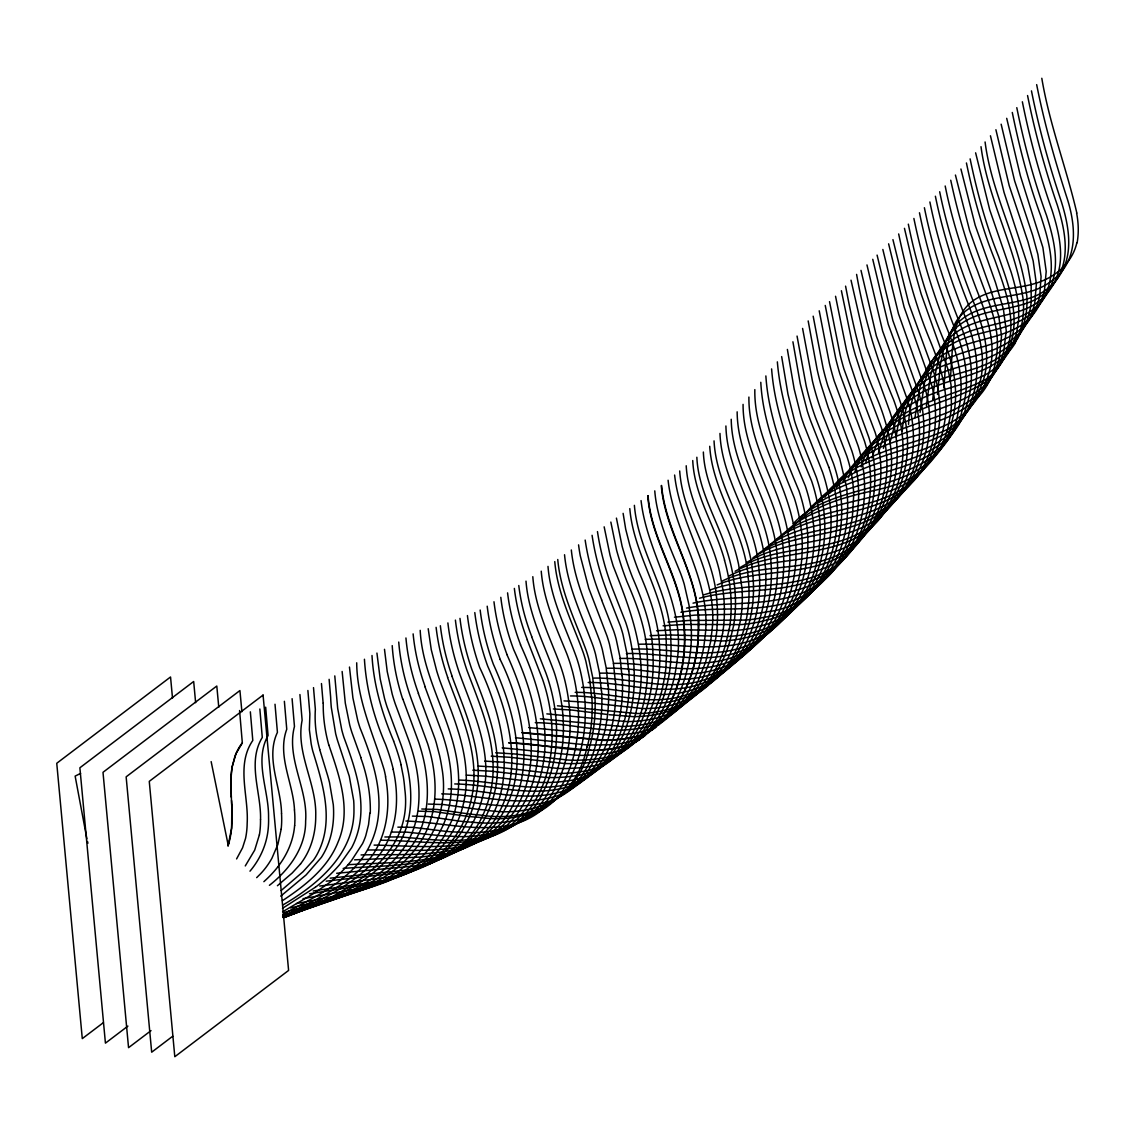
<?xml version="1.0" encoding="UTF-8"?>
<svg xmlns="http://www.w3.org/2000/svg" width="1135" height="1135" viewBox="0 0 1135 1135"><rect width="100%" height="100%" fill="white"/><g stroke="black" fill="none" stroke-linecap="round" stroke-linejoin="round"><path stroke-width="1.5" d="M232.079 818.392L232.022 812.121M232.079 818.903L231.568 828.621M230.859 780L231.341 797.295M230.873 779.475L232.065 767.359L234.874 756.534A79.436 59.19 52.8 0 1 235.371 755.215L235.541 754.775A74.74 55.686 52.8 0 1 242.323 742.843L239.57 710.524M369.868 813.1L368.534 824.748L365.782 835.644A98.135 73.122 52.8 0 1 362.547 843.617L351.566 860.472A245.94 183.246 52.8 0 1 329.76 882.477L312.877 894.025L282.615 911.774M950.066 380.353C953.655 352.063 948.42 313.147 978.526 297.413A100.916 75.194 52.8 0 1 983.591 295.001C1001.24 287.737 1020.904 288.616 1038.809 282.274A122.069 90.956 52.8 0 0 1048.612 277.947C1062.289 270.712 1073.511 258.028 1076.86 242.677M943.823 387.9C946.037 365.711 944.717 341.748 956.039 321.73A65.575 48.862 52.8 0 1 958.82 317.729C977.646 294.986 1010.207 298.987 1035.574 289.766A110.648 82.444 52.8 0 0 1053.11 279.777C1079.016 260.383 1075.867 225.07 1066.985 197.916C1054.926 160.702 1044.243 123.034 1036.666 84.628M937.482 394.455L940.475 363.895L944.32 346.487M932.743 399.364L935.864 371.131L940.021 353.297M231.512 829.132L230.93 833.615M294.632 825.556C293.412 840.595 287.084 854.896 277.891 866.743M908.567 424.377C909.745 392.994 924.457 359.185 956.167 348.502C982.967 336.144 1019.216 337.365 1036.553 309.798A94.205 70.2 52.8 0 0 1044.498 290.12L1046.2 271.393L1042.895 247.515L1020.379 175.769L1006.702 118.324M926.401 405.933L930.246 376.763L935.382 358.617A99.979 74.484 52.8 0 1 954.237 333.917M914.909 417.822L919.974 386.879L926.997 368.265A89.608 66.766 52.8 0 1 930.601 362.519L935.126 357.028A119.161 88.785 52.8 0 1 951.201 344.614M920.059 412.487L924.585 382.353L930.757 363.952L908.695 303.315L892.933 239.627M281.182 829.132L277.891 844.426L271.932 858.23A129.504 96.489 52.8 0 1 260.596 873.737L256.68 877.639M902.226 430.931C904.411 398.981 921.223 365.612 953.769 356.05C980.172 345.366 1014.179 343.65 1031.062 317.474A95.496 71.15 52.8 0 0 1039.774 295.242L1041.079 276.585L1037.872 254.396L1032.623 235.172L1014.619 180.848L1001.141 124.197M230.859 834.111L230.036 838.495M896.253 437.103C899.473 405.919 916.385 373.33 948.292 364.08C972.425 355.156 1000.829 352.644 1019.471 333.037A95.61 71.235 52.8 0 0 1024.323 327.121A98.617 73.477 52.8 0 0 1034.737 303.059L1036.383 283.906L1033.176 260.979L1027.969 241.741L1009.199 185.615L995.906 129.731M722.527 633.727L718.568 650.398A216.629 161.411 52.8 0 1 715.774 658.754L709.914 672.246A172.179 128.298 52.8 0 1 691.045 698.295C680.248 709.418 665.89 716.767 650.61 719.32A179.429 133.689 52.8 0 1 626.321 721.576L546.843 713.872M729.308 628.861L725.308 645.517A210.188 156.616 52.8 0 1 722.484 653.859L716.54 667.337A169.356 126.184 52.8 0 1 700.295 690.534C688.846 702.792 673.523 711.234 657.023 714.27M259.362 834.906L254.694 850.115L245.273 865.934M999.538 356.518L1001.538 335.889L998.672 315.785L990.642 289.468L969.545 230.32L955.429 175.045M229.923 838.964L228.859 843.22M979.59 383.63C987.294 356.844 978.015 329.76 968.552 304.818C954.563 269.591 942.986 233.413 935.382 196.227M883.399 448.382L888.62 430.094L895.033 415.297A121.842 90.786 52.8 0 1 915.789 391.887M889.854 442.962L895.231 422.787L899.984 410.076A114.408 85.239 52.8 0 1 918.045 386.056C946.264 362.335 989.436 367.697 1015.144 340.089A94.9 70.71 52.8 0 0 1020.933 332.598A98.518 73.406 52.8 0 0 1031.176 302.18L1031.176 285.254L1027.615 264.994L1004.007 192.283L990.444 135.774M947.541 429.484L950.435 415.282A164.249 122.367 52.8 0 0 951.428 405.422L951.059 385.162L948.207 369.882L921.166 294.022L914.157 269.392L904.453 228.334M587.022 746.716C576.878 799.508 529.648 825.329 478.686 817.271A238.449 177.656 52.8 0 1 466.045 816.15L434.421 811.624L418.914 811.17M590.001 744.574C579.744 798.288 531.407 823.442 479.963 815.015A242.081 180.366 52.8 0 1 468.897 813.951L437.287 809.468L421.78 809M596.755 739.694C586.327 794.358 536.883 818.945 484.886 809.964A263.05 195.986 52.8 0 1 475.395 808.971L443.785 804.573L428.278 804.062M603.522 734.813C596.655 764.323 577.218 793.464 546.744 801.991C509.814 812.405 471.933 799.905 434.776 799.125M610.744 729.592C603.834 759.088 584.44 788.385 553.923 796.813C516.893 807.325 478.97 794.543 441.728 793.847M878.49 452.482L884.335 434.024L891.528 419.297A104.775 78.06 52.8 0 1 894.862 414.474L899.487 409.082M617.128 726.074C610.077 755.101 590.597 783.689 560.562 791.946C523.49 802.502 485.525 789.549 448.226 788.896M623.895 721.193C616.731 750.207 597.194 778.794 567.174 787.08C530.059 797.65 492.079 784.583 454.724 783.944M982.669 382.268C991.891 355.595 983.449 327.774 973.787 302.619C959.657 266.569 947.314 229.781 939.681 191.744M228.731 843.688L228.022 845.986M1007.27 348.615C1017.173 318.651 1004.645 288.176 994.856 260.029C982.3 228.66 973.291 196.014 966.424 162.958M729.564 642.438L733.579 625.782A157.822 117.586 52.8 0 0 735.21 593.69L734.714 587.66A165.143 123.048 52.8 0 0 726.982 550.957C717.221 519.631 698.295 490.76 696.847 457.249M228.107 845.745L231.611 828.068L231.838 806.843M1010.107 345.026C1020.436 315.26 1008.362 284.658 998.616 256.581C986.003 225.014 977.022 192.141 970.113 158.872M987.521 377.033C997.523 350.616 989.28 322.666 979.689 297.569C965.573 261.234 952.79 224.319 945.185 185.998M653.263 702.778L646.922 719.193A161.255 120.14 52.8 0 1 642.58 727.336L635.543 737.722A188.637 140.556 52.8 0 1 629.003 745.425C618.688 757.187 604.16 764.749 588.668 766.65A230.391 171.655 52.8 0 1 579.531 767.827L566.762 768.551A201.86 150.402 52.8 0 1 557.143 768.352L503.443 762.223L484.73 761.117M872.035 457.887C878.022 436.379 890.053 415.523 910.355 404.769A238.605 177.769 52.8 0 1 916.456 401.322C938.688 388.539 965.02 385.9 987.393 373.614A107.924 80.415 52.8 0 0 1016.832 331.463L1018.663 319.701L1018.691 307.344A93.779 69.873 52.8 0 0 1018.038 301.272L1014.96 285.878A246.082 183.345 52.8 0 0 1011.186 272.315L989.734 209.861L975.618 152.828M645.787 710.538L640.367 724.116A170.491 127.021 52.8 0 1 622.391 750.306C612.063 761.996 597.521 769.431 582.113 771.502A213.266 158.9 52.8 0 1 550.645 773.304M865.579 463.293C879.058 406.231 942.39 401.96 985.563 379.459M861.238 466.939C876.504 409.778 941.341 408.742 983.648 383.233A111.088 82.77 52.8 0 0 1007.086 348.502M636.111 725.591L637.246 722.91M854.783 472.359C872.588 414.871 939.709 418.744 980.768 388.837M815.356 576.779C804.8 601.507 785.221 623.555 758.563 630.861A192.368 143.336 52.8 0 1 727.861 636.522L670.714 634.99L650.085 635.657M848.327 477.764C868.644 420.163 938.39 429.115 977.888 394.427A116.99 87.168 52.8 0 0 999.722 356.617M683.227 693.584C693.627 672.814 699.032 649.461 698.181 626.208C700.139 575.998 665.223 534.698 661.279 485.695M842.808 482.389C872.162 411.707 983.946 443.217 996.104 358.121C1001.893 327.731 987.195 299.101 977.632 271.151C965.814 241.769 957.358 211.153 950.733 180.224M786.796 609.41C798.345 590.2 802.232 567.415 802.289 545.282A146.529 109.173 52.8 0 0 801.537 531.974L800.927 526.924A155.637 115.954 52.8 0 0 794.287 497.967C779.49 460.54 762.904 423.213 760.79 382.296M682.007 696.166L676.687 704.409M561.399 786.328L549.468 802.814A132.227 98.518 52.8 0 1 517.801 823.074L511.956 824.748A120.282 89.622 52.8 0 1 502.918 826.365C470.344 830.792 438.238 822.095 405.919 821.045M665.025 711.844C681.099 685.909 686.632 654.37 683.767 624.222C681.596 578.85 650.951 541.026 647.759 495.839M678.432 701.785C691.669 681.128 698.224 656.399 698.522 631.94C702.608 579.488 666.103 536.259 661.577 485.454M236.591 858.925L242.578 847.774L245.543 838.41A95.496 71.15 52.8 0 0 247.175 823.187C248.735 795.777 235.853 765.189 252.793 740.46L250.353 711.844M829.884 493.158C854.045 450.07 907.163 448.325 947.158 429.527A136.47 101.682 52.8 0 0 982.357 382.084M824.847 497.357C850.796 454.809 905.063 454.709 945.058 433.953A134.795 100.433 52.8 0 0 979.221 383.431M663.294 714.468C681.142 688.264 686.945 655.221 684.065 623.995C681.922 578.623 651.249 540.813 648.057 495.626M799.749 518.255C810.078 508.608 821.087 500.507 829.742 489.256C838.297 481.297 848.512 475.338 859.138 470.585C876.929 462.64 895.884 457.887 914.413 452.07C939.908 445.998 961.728 427.526 970.482 402.67C982.158 374.791 976.228 343.848 965.19 316.849C950.577 279.494 937.737 241.4 929.891 201.973M663.592 714.241L655.732 724.414M676.985 704.182L671.055 711.929M661.79 716.809L653.263 727.294M675.169 706.736L669.054 714.341M242.337 742.872L235.981 753.711L232.221 766.437A98.759 73.576 52.8 0 0 230.958 777.262L230.902 787.803M788.953 530.726C804.488 511.842 827.954 502.45 850.952 496.194A378.508 282.019 52.8 0 1 859.706 493.838C880.476 488.774 902.822 485.539 920.102 471.905A130.894 97.525 52.8 0 0 947.455 429.441M811.936 508.111C849.931 453.603 948.236 478.303 966.679 405.053C976.228 377.515 970.042 348.048 959.302 321.914C944.575 284.857 932.289 246.848 924.387 207.719M300.548 863.934L292.248 872.971L277.408 885.726M249.984 871.169C259.234 860.273 265.618 846.866 267.718 832.693A101.299 75.478 52.8 0 0 268.555 817.313C269.009 790.201 253.814 761.046 268.073 735.48L265.661 707.176M669.352 714.114L658.484 725.18M806.205 512.878C846.142 460.214 945.994 485.113 962.281 409.678C970.822 382.566 965.346 353.765 954.705 328.128C939.709 290.744 927.451 252.296 919.464 212.77M653.561 727.067L645.574 735.054L636.196 741.765M666.855 716.98L652.526 729.706M782.185 535.606C816.406 496.917 874.376 506.934 914.072 478.36C930.643 465.875 940.305 446.168 943.852 426.065C950.52 396.002 940.716 366.08 929.31 338.585C915.363 304.889 906.227 269.548 898.665 233.952M648.34 732.529L650.993 729.848M957.103 323.574C977.703 302.307 1009.951 306.734 1035.404 296.036A97.44 72.597 52.8 0 0 1043.86 291.369A100.306 74.74 52.8 0 0 1055.72 280.615C1074.987 258.241 1069.284 226.972 1061.253 201.349C1049.095 165.171 1038.936 128.326 1031.46 90.871M793.294 523.632C837.63 475.452 938.631 499.428 952.279 420.12C960.011 391.972 953.244 362.718 942.22 336.485C927.338 300.207 916.2 262.554 908.326 224.148M263.873 881.682L266.441 879.299A202.03 150.529 52.8 0 0 277.919 866.771M775.687 540.53C816.533 498.407 892.862 518.269 925.678 465.761C943.823 435.258 943.653 396.356 930.757 363.909M955.869 327.972C977.334 308.394 1008.703 311.912 1033.801 300.364A97.326 72.512 52.8 0 0 1041.845 295.54A99.866 74.399 52.8 0 0 1053.209 284.587C1071.667 261.731 1065.368 230.774 1057.352 205.236C1045.023 169.37 1035.006 132.738 1027.558 95.539M269.406 885.314C289.297 869.821 305.868 847.306 305.627 821.087C308.096 788.811 286.048 758.549 294.462 726.471L292.092 698.692M770.821 544.232C810.943 506.366 878.05 522.015 914.853 479.694C933.892 455.901 938.702 423.114 933.623 393.703A105.683 78.741 52.8 0 0 931.963 386.07L904.098 307.06L888.62 243.841M281.154 890.535L303.002 871.765L313.402 860.259A94.091 70.115 52.8 0 0 317.218 854.158C334.811 821.343 322.837 783.916 312.721 750.888A124.084 92.46 52.8 0 1 311.174 743.78L309.373 729.72L309.883 713.915L307.883 690.491M642.382 737.651L645.262 735.281M103.37 1022.649L82.287 1038.624L56.75 763.273L170.548 676.971L172.506 698.153M127.9 1026.111L105.427 1043.15L79.876 767.785L193.674 681.497L195.631 702.678M151.026 1030.623L128.553 1047.676L103.001 772.311L216.799 686.022L218.771 707.204M172.747 1036.212L151.679 1052.202L126.141 776.837L239.925 690.548L241.897 711.73M764.323 549.156C806.46 513.403 875.681 529.577 910.894 483.439C928.458 459.363 932.899 427.54 927.536 398.711A109.244 81.394 52.8 0 0 925.819 391.064L898.494 313.813L882.846 249.473M570.465 695.954C607.395 695.627 644.95 710.992 681.397 698.862C707.148 691.343 727.649 671.026 737.75 646.468C747.199 625.059 750.788 601.153 748.206 577.899C745.369 531.208 712.482 492.718 709.73 446.296M280.728 896.153L306.067 874.957L321.347 857.407A110.96 82.671 52.8 0 0 333.605 814.277A106.463 79.322 52.8 0 0 333.293 804.687L329.547 782.668A166.873 124.339 52.8 0 0 327.774 776.028L319.687 749.54M315.26 887.315L282.459 908.355M954.194 333.86C976.667 316.452 1007.128 318.864 1031.644 306.138A97 72.271 52.8 0 0 1039.178 301.115A99.142 73.874 52.8 0 0 1049.847 289.893C1067.198 266.413 1060.147 235.896 1052.131 210.415C1039.603 174.974 1029.757 138.64 1022.351 101.781M655.846 727.308L646.014 733.352M757.811 554.093C801.083 520.894 869.736 536.557 904.708 490.079C922.684 465.577 927.295 433.088 921.436 403.719A113.202 84.345 52.8 0 0 919.676 396.072A124.013 92.403 52.8 0 0 918.371 391.447L892.876 320.567L877.085 255.105M915.746 391.83C938.304 375.572 967.261 373.954 991.678 361.724A143.464 106.889 52.8 0 0 996.601 358.972L1005.723 352.389L1012.363 345.707A92.815 69.15 52.8 0 0 1017.712 338.116M286.233 912.98L282.7 915.406M282.416 900.708C305.003 885.768 327.987 867.934 338.131 841.886C351.807 809.922 339.308 775.957 328.909 745.156M752.945 557.782C797.309 526.314 866.643 541.948 900.906 493.966C918.499 469.209 922.996 436.805 916.881 407.465A115.969 86.402 52.8 0 0 915.08 399.818A135.207 100.731 52.8 0 0 912.781 392.1L888.265 324.312L872.758 259.319M818.477 502.734C866.998 471.791 948.846 482.63 958.607 409.253C965.275 382.211 957.713 354.73 947.498 329.689C932.856 293.738 921.705 256.496 913.888 218.459M283.183 904.808C318.098 884.42 354.957 853.236 353.95 808.886A101.185 75.392 52.8 0 0 353.68 800.53L349.268 776.212L337.592 740.644A131.504 97.979 52.8 0 1 335.648 733.593L331.292 707.346A206.073 153.537 52.8 0 1 330.64 697.06L329.122 679.326M952.52 339.762C975.788 324.34 1005.709 326 1029.488 311.912A92.602 68.994 52.8 0 0 1036.411 306.663A96.475 71.888 52.8 0 0 1047.733 292.447C1061.424 268.498 1054.287 240.109 1046.569 215.536C1033.871 180.408 1024.181 144.273 1016.79 107.669M639.658 739.594L632.89 743.468M728.642 576.197C774.95 551.397 842.695 570.834 876.149 521.447C897.643 492.249 902.226 452.851 892.011 418.503A142.272 105.995 52.8 0 0 889.613 410.856L866.175 346.53L851.023 280.203M746.447 562.705C792.173 533.45 862.671 549.34 895.827 499.145C912.994 474.118 916.782 441.742 910.752 412.459A115.245 85.863 52.8 0 0 908.922 404.812A126.34 94.134 52.8 0 0 907.589 400.187L882.633 331.051L866.97 264.937M451.276 853.406C476.132 839.928 491.1 813.086 495.981 785.945C502.805 745.085 486.007 706.154 471.663 668.912A219.012 163.185 52.8 0 1 459.973 618.391M445.615 856.088C471.053 843.064 486.064 816.065 491.214 788.797C499.074 747.412 481.056 707.942 466.911 670.147A217.608 162.135 52.8 0 1 455.405 620.107M739.935 567.628C770.92 548.659 808.829 551.426 842.468 540.345A192.751 143.62 52.8 0 0 857.422 534.259M735.139 571.26C783.561 544.63 858.769 563.286 888.279 505.458C904.382 477.934 906.681 443.828 898.083 413.481A163.695 121.97 52.8 0 0 893.557 399.591C876.475 359.384 864.217 317.431 856.599 274.4M282.629 916.782C315.204 899.317 352.418 884.548 374.025 852.924A132.043 98.376 52.8 0 0 385.489 776.78M426.065 864.657C452.326 851.548 469.748 824.961 475.778 796.742C485.113 754.86 466.088 714.766 452.042 676.403M722.13 581.12C764.635 559.754 820.406 576.055 857.847 541.877C874.517 527.137 884.591 506.111 889.145 484.574C896.153 452.95 886.974 420.801 874.319 391.859C859.762 358.135 852.498 322.028 845.575 286.148M951.158 344.558C977.774 328.597 1013.91 332.683 1036.184 309.06A94.659 70.526 52.8 0 0 1047.08 291C1056.316 266.427 1048.612 240.01 1040.88 216.189C1028.423 182.48 1019.485 147.621 1012.278 112.45M990.784 366.25C966.651 378.991 938.148 381.275 915.094 396.47A147.408 109.825 52.8 0 0 899.445 409.04M283.452 914.072C316.225 895.997 355.525 878.93 371.315 842.17C387.943 804.687 374.465 763.571 359.994 727.847A132.937 99.057 52.8 0 1 357.724 720.427L352.9 697.869L349.466 667.054M857.407 534.245C899.601 513.914 914.555 460.512 904.552 417.453A118.437 88.246 52.8 0 0 902.694 409.792A148.288 110.478 52.8 0 0 899.289 398.995L876.376 336.031L860.997 270.385M649.617 731.422L643.361 734.473M717.136 584.908C765.26 564.535 833.615 582.496 866.785 532.045C886.194 504.139 891.202 467.776 883.385 435.031A113.926 84.884 52.8 0 0 881.342 427.398L862.841 378.196L855.435 355.411A271.322 202.158 52.8 0 1 852.598 344.77L841.39 290.716M80.628 773.389L75.137 776.113L86.884 838.808M283.31 917.279C317.743 901.389 355.17 885.64 379.331 855.052C397.534 830.82 399.69 798.189 393.164 769.417M710.623 589.831C759.556 571.785 827.954 589.207 861.167 538.6C880.618 510.112 885.03 473.181 877.213 440.011A111.627 83.167 52.8 0 0 875.142 432.392L857.18 384.921L849.704 362.15A266.526 198.582 52.8 0 1 846.412 349.793L835.544 296.278M633.188 743.241L627.471 745.582M283.339 917.804C338.996 897.303 414.474 861.054 404.769 788.981A152.487 113.613 52.8 0 0 403.351 776.78L400.995 764.749M284.8 917.193C324.922 901.942 369.386 885.867 395.306 849.377C413.708 824.18 413.381 790.825 406.117 761.698A169.711 126.453 52.8 0 0 401.123 745.057L387.049 706.835A152.672 113.741 52.8 0 1 384.566 698.578L380.197 678.957L376.933 653.065M283.963 917.307C327.405 901.417 377.416 887.003 404.826 846.526C422.092 820.279 421.567 786.498 413.949 757.031A186.495 138.952 52.8 0 0 408.77 740.346L395.25 703.856A167.455 124.765 52.8 0 1 392.185 693.996L387.219 671.523L384.495 649.319M704.126 594.754C754.449 578.524 825.216 596.755 857.053 542.487C875 513.758 878.831 477.594 870.956 444.991A113.358 84.458 52.8 0 0 868.842 437.358L843.901 368.861A263.618 196.412 52.8 0 1 840.127 354.787L829.515 301.64M643.63 734.231L638.097 736.062M630.535 744.376L612.829 748.774A280.629 209.095 52.8 0 1 603.494 749.838L597.138 750.278M282.984 916.739C329.845 901.006 384.481 887.442 413.481 843.475C430.803 816.647 429.867 782.185 421.78 752.363A182.551 136.016 52.8 0 0 418.262 740.942L402.868 699.146M699.529 598.23C750.107 584.014 820.832 601.153 852.513 547.425C870.942 518.369 874.617 481.524 866.544 448.495A114.436 85.267 52.8 0 0 864.402 440.862L839.957 374.124A262.866 195.858 52.8 0 1 835.686 358.32L825.244 305.443M282.941 915.236C332.342 899.871 391.646 888.052 421.184 840.694C438.621 813.27 437.741 778.326 428.959 748.064A171.342 127.659 52.8 0 0 427.654 743.709L411.65 700.011A203.208 151.409 52.8 0 1 398.726 642.055M766.735 620.093C818.392 608.147 842.227 549.439 836.438 500.918A143.152 106.662 52.8 0 0 828.82 467.251M284.048 912.54C332.044 898.551 388.936 890.876 421.922 849.037C440.125 826.493 447.034 796.117 441.856 767.728A157.879 117.643 52.8 0 0 439.571 755.499L436.408 743.311A175.017 130.397 52.8 0 0 435.074 738.956L418.347 693.499M739.495 648.298C704.367 658.726 667.891 647.617 632.209 649.177M362.59 889.698L336.712 895.955L296.49 903.559M693.031 603.153C744.503 591.576 816.122 607.438 847.292 552.589C865.324 523.292 868.488 486.433 860.287 453.475A116.011 86.444 52.8 0 0 858.103 445.842L834.154 380.849A260.993 194.468 52.8 0 1 829.401 363.313L819.215 310.806M637.827 736.289L626.392 738.431A278.657 207.62 52.8 0 1 618.986 739.353L612.049 740.133M624.959 746.206L613.127 748.561A281.381 209.649 52.8 0 1 603.777 749.625L593.931 750.405M290.574 907.901C343.905 895.203 412.275 886.591 439.812 831.841C455.717 803.296 453.503 768.821 443.87 738.573A182.167 135.732 52.8 0 0 442.494 734.203L425.058 687.001M634.962 737.026L626.094 738.658A281.82 209.975 52.8 0 1 618.688 739.58M686.519 608.076C738.97 598.273 811.44 614.659 842.071 557.753C859.635 528.201 862.529 491.356 854.045 458.455A119.246 88.856 52.8 0 0 851.803 450.808L827.826 385.815A257.73 192.028 52.8 0 1 823.13 368.308L813.171 316.183M374.536 883.413L309.5 893.77M380.282 881.058L313.189 890.975M400.13 872.673L326.199 881.171M406.089 870.105L330.171 878.178M680.929 612.276C727.365 603.877 784.796 619.313 822.194 582.326A172.79 128.737 52.8 0 0 840.439 557.058L845.249 546.474A151.792 113.103 52.8 0 0 848.1 538.118L852.328 517.773L853.704 495.413A128.723 95.907 52.8 0 0 850.158 467.847A122.353 91.169 52.8 0 0 846.866 456.227L828.224 407.55L820.477 383.062A249.501 185.899 52.8 0 1 817.072 369.145L808.177 320.935M388.752 877.171L319.701 886.066M303.002 898.679L365.427 887.343A308.252 229.667 52.8 0 0 410.132 871.297C437.301 858.216 457.405 832.04 463.676 802.644C473.323 760.166 454.199 719.377 439.812 680.489A258.95 192.936 52.8 0 1 436.72 670.969L431.272 649.745L428.207 628.705M674.46 617.213L694.89 615.127L751.852 613.893M667.962 622.136L688.448 620.476L745.468 620.065M663.095 625.811L683.625 624.449L740.673 624.619A212.132 158.049 52.8 0 0 766.707 620.051M656.583 630.734L677.169 629.726L734.274 630.563A201.505 150.146 52.8 0 0 762.621 625.428C805.921 614.517 829.756 568.748 830.962 526.768A141.932 105.754 52.8 0 0 830.735 511.928A146.443 109.102 52.8 0 0 825.415 481.41A144.84 107.924 52.8 0 0 822.577 472.231L804.502 426.391A186.977 139.307 52.8 0 1 800.927 415.864L794.174 389.064L787.378 349.438M336.684 873.283L415.864 865.892A210.401 156.772 52.8 0 0 460.54 848.994C524.143 809.028 506.863 724.513 479.679 667.494A219.566 163.596 52.8 0 1 467.436 615.567M616.773 739.566L609.807 740.261A192.297 143.28 52.8 0 1 604.345 740.403L521.972 732.77M343.181 868.403C397.505 864.232 469.918 869.254 499.102 812.291C524.271 765.912 507.501 711.12 487.667 666.061A217.849 162.305 52.8 0 1 474.799 612.588M348.048 864.728C402.372 861.068 475.068 867.339 504.437 810.177C529.407 763.883 513.375 709.091 493.314 664.131A214.87 160.092 52.8 0 1 480.162 610.034M354.56 859.848L421.355 857.038L445.346 853.804A203.208 151.409 52.8 0 0 470.656 845.603C543.395 811.667 529.477 718.54 500.138 659.463M361.072 854.939C414.261 853.421 485.184 862.16 516.624 807.467C544.119 759.585 528.158 701.685 506.905 654.583M367.598 850.016C421.326 849.164 493.966 860.585 524.171 802.686C550.745 754.42 535.124 696.819 513.701 649.688A197.646 147.266 52.8 0 1 500.805 597.308M374.11 845.107C428.094 845.688 502.975 858.23 531.691 797.919C557.271 749.313 542.104 691.924 520.468 644.808M384.85 836.992L400.286 836.935L431.754 839.687A274.812 204.768 52.8 0 0 439.642 840.127C478.374 842.794 524.64 832.863 542.119 793.975C560.718 758.96 559.881 716.171 548.035 679.156A172.577 128.581 52.8 0 0 545.864 672.899L531.648 636.735M380.608 840.198C430.094 840.467 494.576 855.577 529.421 809.184C556.136 773.119 556.973 723.648 543.58 682.334A159.851 119.104 52.8 0 0 542.53 679.198L527.236 639.927M645.219 639.346L665.89 638.934L723.052 640.949A186.594 139.023 52.8 0 0 755.527 634.905C789.066 624.434 811.213 591.888 817.611 558.519A182.38 135.888 52.8 0 0 819.002 550.007L820.066 538.444A152.587 113.699 52.8 0 0 815.966 496.236A148.274 110.478 52.8 0 0 811.582 480.928C795.479 442.707 780.837 403.634 777.347 361.866M391.362 832.068L406.798 832.139L438.337 835.473A250.409 186.58 52.8 0 0 450.95 836.169C490.036 839.389 534.94 825.854 550.83 786.612C567.613 751.838 566.181 710.467 554.873 674.289A155.211 115.642 52.8 0 0 553.809 671.154C542.97 641.701 528.371 612.957 526.002 581.134M397.86 827.145L413.324 827.358L444.906 831.246A236.364 176.109 52.8 0 0 460.668 832.154C498.903 835.644 542.033 821.243 557.257 783.093C573.203 750.348 573.047 711.744 563.996 677.098A140.868 104.959 52.8 0 0 561.697 669.423A152.019 113.259 52.8 0 0 560.633 666.288C549.879 636.948 535.096 608.388 532.812 576.693M412.416 816.108L427.909 816.533L459.547 821.116A220.914 164.603 52.8 0 0 472.174 822.18M638.707 644.254C685.058 642.779 739.694 659.151 778.468 624.378C801.565 603.011 813.582 571.657 813.994 540.487A148.472 110.634 52.8 0 0 813.582 525.619A153.296 114.224 52.8 0 0 805.283 485.894C789.534 448.311 774.694 410.033 771.601 368.903M619.937 658.47C655.902 657.463 692.605 669.423 728.06 658.839C753.3 651.66 772.978 631.613 784.186 608.417C794.344 587.292 797.238 563.187 795.564 539.99C791.748 487.298 753.81 443.26 754.832 389.617M594.229 750.178C565.542 751.029 537.366 743.127 508.679 742.886M613.439 663.393C649.092 662.499 685.327 674.758 720.555 664.656C746.021 657.86 766.522 638.296 777.674 614.801C787.619 594.158 790.797 570.706 789.577 547.978C787.108 494.803 748.277 450.779 748.901 397.066M626.392 653.547C667.082 652.483 711.148 667.224 749.526 647.276A129.787 96.702 52.8 0 0 756.861 642.85L769.714 631.911A199.363 148.543 52.8 0 0 786.782 609.396M607.041 668.245C642.977 667.451 679.496 680.404 714.993 669.834C740.517 663.081 760.932 643.431 771.701 619.71C781.504 599.025 784.81 575.615 783.462 552.887C781.135 500.478 742.872 457.178 743.07 404.386M600.543 673.154C636.721 672.487 673.509 686.051 709.233 675.084C734.686 668.174 754.945 648.454 765.572 624.718C775.304 603.99 778.709 580.609 777.248 557.867C775.035 506.253 737.409 463.69 737.154 411.835M459.803 780.086C507.657 781.589 568.976 803.935 606.445 761.415C636.948 725.903 639.317 674.048 628.194 630.535A129.291 96.333 52.8 0 0 625.655 622.235L613.595 591.363A245.018 182.551 52.8 0 1 597.464 531.606M594.031 678.092C630.379 677.481 667.337 691.442 703.218 680.234C729.124 673.083 749.653 652.753 760.081 628.364C769.644 607.012 772.907 583.064 770.778 559.839C767.6 510.253 731.876 469.209 731.224 419.283M588.2 682.504C625.357 682.022 663.351 696.776 699.898 684.178C724.868 676.531 744.503 656.597 754.576 632.862C764.082 611.481 767.43 587.547 765.189 564.308C762.11 515.432 727.024 475.04 725.903 425.98M581.688 687.441C618.348 686.987 655.619 701.671 691.797 689.981C717.59 682.603 738.247 662.372 748.462 637.856C757.882 616.447 761.33 592.527 758.96 569.288C755.995 521.22 721.647 481.538 719.973 433.428M591.009 750.235L508.977 742.659M575.19 692.364C612.006 691.995 649.447 707.062 685.767 695.117C711.56 687.668 732.146 667.408 742.262 642.85C751.682 621.427 755.229 597.521 752.732 574.282C749.852 527.009 716.313 488.007 714.043 440.877M466.301 775.134L485 776.141L538.714 782.341A210.741 157.013 52.8 0 0 567.372 780.88C605.466 776.922 630.861 740.942 637.473 705.63C649.362 657.449 630.507 610.219 613.198 566.01A304.208 226.659 52.8 0 1 610.02 555.086L604.16 526.839M472.798 770.197L491.512 771.232L545.226 777.404A211.351 157.481 52.8 0 0 576.651 775.545C592.016 773.375 606.459 765.941 616.943 754.449A167.313 124.666 52.8 0 0 636.125 725.606M478.218 766.068L496.931 767.132L550.645 773.29M563.953 700.891L582.681 701.997L642.453 708.552A156.673 116.735 52.8 0 0 708.041 685.469M557.455 705.814L635.955 713.489A165.909 123.616 52.8 0 0 661.067 711.063C686.107 706.452 707.545 689.073 719.363 666.798A195.22 145.45 52.8 0 0 729.535 642.424M553.355 708.935L572.083 710.084L607.367 714.468M491.228 756.165L509.941 757.3L563.641 763.429A196.44 146.358 52.8 0 0 573.26 763.642L586.029 762.947A242.436 180.635 52.8 0 0 595.222 761.798C610.786 760.039 625.371 752.406 635.586 740.502A199.717 148.798 52.8 0 0 642.084 732.784L652.185 716.852L659.832 697.855A212.855 158.588 52.8 0 0 662.173 689.569L664.968 675.538A167.015 124.439 52.8 0 0 665.947 666.954L666.486 655.292A208.57 155.396 52.8 0 0 666.259 643.389C665.72 595.591 633.713 555.781 629.797 508.608M495.669 752.775L514.396 753.938L568.096 760.053A193.078 143.861 52.8 0 0 577.715 760.28L590.484 759.613A251.19 187.161 52.8 0 0 599.72 758.478C615.326 756.804 629.939 749.143 640.097 737.14A208.471 155.325 52.8 0 0 646.553 729.408C659.392 712.936 666.273 692.605 669.522 672.19A162.461 121.048 52.8 0 0 670.515 663.606L671.055 651.944A209.762 156.29 52.8 0 0 670.813 640.041C670.388 592.243 638.196 552.518 634.38 505.345M540.345 718.81L621.753 726.471A171.158 127.531 52.8 0 0 628.194 726.272L637.076 725.464A217.92 162.376 52.8 0 0 644.212 724.371C659.605 722.115 674.034 714.639 684.66 703.246A185.629 138.314 52.8 0 0 691.428 695.599A174.038 129.674 52.8 0 0 703.303 677.169L710.992 657.959L715.745 638.608A152.118 113.344 52.8 0 0 716.88 630.053L717.504 618.405A177.571 132.313 52.8 0 0 716.795 600.472C714.397 554.589 682.731 516.595 679.695 470.968M502.181 747.823L574.608 755.115A188.197 140.229 52.8 0 0 584.213 755.371L596.982 754.718A265.647 197.93 52.8 0 0 606.274 753.626C649.958 748.164 672.53 701.019 676.928 661.577C686.746 604.019 647.134 555.739 641.062 500.592M535.266 722.654C562.917 723.023 590.016 730.004 617.653 730.316A178.252 132.823 52.8 0 0 623.115 730.131L631.996 729.365A232.746 173.414 52.8 0 0 639.204 728.315C654.696 726.272 669.182 718.71 679.652 707.091A197.334 147.025 52.8 0 0 686.334 699.43L693.598 689.087A164.788 122.779 52.8 0 0 698.096 680.972L705.729 661.776L710.453 642.41A150.189 111.897 52.8 0 0 711.56 633.855C720.186 577.034 680.518 529.364 674.616 475.04M472.174 822.194C507.26 826.025 548.318 818.434 566.578 784.526C587.59 749.228 589.562 705.19 579.148 666.16A135.874 101.242 52.8 0 0 576.623 657.846C565.897 627.783 550.461 598.755 547.992 566.393M528.768 727.606L611.141 735.253A183.827 136.966 52.8 0 0 616.617 735.083L625.484 734.359A255.503 190.368 52.8 0 0 632.791 733.38C648.397 731.607 662.996 723.946 673.254 712.042A214.714 159.978 52.8 0 0 679.808 704.338C692.818 687.952 700.025 667.706 703.686 647.29A148.373 110.549 52.8 0 0 704.764 638.735C713.333 582.042 674.062 534.457 668.089 480.247M522.27 732.543L604.643 740.176A193.872 144.457 52.8 0 0 610.105 740.034M515.474 737.707L587.902 745.028L610.289 744.759A284.701 212.117 52.8 0 0 620.121 743.638C669.026 736.643 691.016 680.035 691.414 636.097A208.684 155.481 52.8 0 0 691.201 625.981L689.058 605.352L684.249 584.241A137.037 102.107 52.8 0 0 680.745 573.742C670.076 546.871 657.052 520.142 654.767 490.873M609.24 714.709L632.819 716.611A170.406 126.964 52.8 0 0 657.009 714.241M601.607 600.06L613.68 630.932A129.404 96.418 52.8 0 1 616.206 639.246L620.065 657.562L621.952 675.751M393.689 741.098C382.254 713.816 373.614 685.214 371.996 655.505M360.873 757.456L351.907 732.472A131.121 97.695 52.8 0 1 349.75 725.18L345.31 703.175L342.132 671.48M828.82 467.251L810.858 421.425A208.783 155.552 52.8 0 1 807.269 410.898L800.274 383.744L792.911 341.791M447.559 677.425C461.534 715.944 480.8 755.924 471.564 797.976C465.662 826.975 447.162 853.832 420.291 867.055A270.981 201.902 52.8 0 1 374.564 883.484M87.934 843.234L87.508 841.475M985.081 141.974C991.848 195.475 1020.322 243.287 1026.877 296.547A92.772 69.121 52.8 0 1 1026.962 304.35A98.263 73.207 52.8 0 1 1017.698 338.102M981.009 146.685C988.003 199.959 1015.953 247.629 1023.316 300.562A94.006 70.044 52.8 0 1 1023.543 305.216A98.404 73.321 52.8 0 1 1015.215 342.259M960.919 169.001L975.178 225.212L995.508 282.587L1003.383 309.032L1006.234 330.654L1003.808 351.197A113.443 84.529 52.8 0 1 980.768 388.823M1041.802 78.272C1049.464 124.24 1066.375 167.852 1076.831 213.039M211.153 761.613L228.234 845.362M802.587 328.426L812.433 381.034A256.269 190.935 52.8 0 0 821.967 412.743L839.73 458.54L846.313 486.064A142.755 106.364 52.8 0 1 847.419 512.935C846.1 558.448 816.207 606.459 767.686 611.694A235.413 175.4 52.8 0 1 751.852 613.907M797.054 336.073L806.219 386.028A236.889 176.493 52.8 0 0 815.583 417.723L833.487 463.52A137.292 102.292 52.8 0 1 837.885 478.828A140.768 104.888 52.8 0 1 841.461 503.188A138.002 102.831 52.8 0 1 841.503 517.986C839.999 562.648 811.965 610.744 764.352 617.241A221.013 164.674 52.8 0 1 745.468 620.107M781.66 356.589L787.988 394.313L794.557 420.815A172.109 128.227 52.8 0 0 798.132 431.357L816.306 477.211A145.152 108.151 52.8 0 1 820.676 492.505L821.981 498.634A159.198 118.607 52.8 0 1 815.228 576.679M765.855 375.94C768.551 416.417 783.561 453.929 798.983 490.859A157.127 117.075 52.8 0 1 805.864 518.454C812.376 556.76 803.296 599.209 775.12 627.215A148.174 110.393 52.8 0 1 739.481 648.284M610.843 522.072L616.603 550.191A272.059 202.711 52.8 0 0 626.974 581.617C637.303 605.693 646.751 630.734 647.347 657.264A191.233 142.485 52.8 0 1 637.373 722.995M616.418 518.113L622.079 546.119A266.909 198.866 52.8 0 0 632.55 577.531C642.892 601.607 652.313 626.648 652.909 653.192A192.014 143.067 52.8 0 1 645.872 710.595M571.316 549.964C574.537 582.028 588.753 611.212 599.777 641.048A131.291 97.823 52.8 0 1 602.288 649.348L606.161 667.678L608.048 685.852M623.115 513.361L625.711 529.222L629.797 545.211A265.179 197.575 52.8 0 0 639.232 572.622C649.603 596.698 658.981 621.753 659.577 648.284A206.953 154.204 52.8 0 1 659.818 660.187L659.478 668.969A175.826 131.007 52.8 0 1 657.86 683.298A195.702 145.819 52.8 0 1 653.249 702.778M564.535 554.745C567.543 586.894 582.113 616.035 593.038 645.928A132.298 98.575 52.8 0 1 595.549 654.242L599.436 672.558L601.337 690.747M557.753 559.512C560.534 591.761 575.473 620.845 586.313 650.809A133.462 99.44 52.8 0 1 588.824 659.123L592.711 677.453L594.626 695.641M541.239 571.175C543.495 600.358 556.065 627.087 566.847 653.845A150.075 111.812 52.8 0 1 570.451 664.33L572.48 671.352A178.096 132.696 52.8 0 1 575.743 746.007M554.774 561.612C557.455 593.889 572.551 622.959 583.362 652.966A134.2 99.993 52.8 0 1 585.873 661.279L589.76 679.61L591.676 697.784M364.434 659.251C366.194 688.605 373.826 717.136 385.432 744.049A181.018 134.866 52.8 0 1 393.292 769.417M294.49 809.95C293.27 783.008 276.869 755.953 286.758 729.223L284.374 701.302M420.191 630.351C422.447 676.857 450.368 716.639 457.221 762.053A139.321 103.796 52.8 0 1 451.659 820.903L443.586 837.077A168.789 125.758 52.8 0 1 424.901 859.493L408.444 871.183L387.517 881.313A404.145 301.115 52.8 0 1 362.576 889.67M321.46 683.554L323.135 703.104M313.501 687.626L315.36 709.446A119.728 89.211 52.8 0 0 319.772 749.54M299.924 694.549L302.123 720.257C295.469 753.172 316.821 783.363 315.729 816.122A102.178 76.13 52.8 0 1 315.36 824.507A109.471 81.564 52.8 0 1 300.52 863.905M275.01 704.239L277.422 732.345C265.164 758.478 281.196 786.626 281.537 813.639M259.858 709.006L262.284 737.424C246.962 762.663 261.305 792.386 260.539 819.598M356.702 662.797C356.986 700.508 373.486 734.487 384.141 769.743A124.439 92.715 52.8 0 1 385.659 776.794M334.782 675.907L337.691 708.481L341.777 729.933A130.738 97.411 52.8 0 0 343.806 737.083C355.78 769.544 368.662 805.651 355.255 839.829A106.775 79.549 52.8 0 1 351.637 847.703L339.833 864.388A275.819 205.506 52.8 0 1 315.275 887.343M686.207 465.761C687.853 497.485 704.537 525.349 714.681 554.774A155.438 115.813 52.8 0 1 719.476 571.175L722.91 589.533A163.114 121.53 52.8 0 1 722.569 633.756M692.733 460.54C694.18 492.434 711.347 520.284 721.378 549.879A161.737 120.509 52.8 0 1 724.584 560.151M703.359 452.042C704.651 485.695 724.002 514.581 733.692 546.063A170.378 126.95 52.8 0 1 738.601 564.464L742.035 588.824A155.708 116.011 52.8 0 1 740.346 620.902L737.126 634.848A193.404 144.102 52.8 0 1 724.385 664.727L713.007 680.149A146.202 108.932 52.8 0 1 707.899 685.285M628.662 670.856L626.775 652.668L622.931 634.351A128.553 95.78 52.8 0 0 620.405 626.052L608.332 595.166A236.875 176.493 52.8 0 1 592.073 535.309M615.227 680.631L613.34 662.457L609.467 644.127A130.369 97.128 52.8 0 0 606.955 635.827L588.781 588.313L580.255 555.71A185.899 138.513 52.8 0 1 578.566 544.871M231.526 800.487L231.583 801.551M231.313 796.784L232.008 811.596M231.611 802.076L231.753 804.729M231.228 795.195L231.285 796.259M231.171 794.131L230.972 789.917M231.767 805.254L231.824 806.318M230.958 789.392L230.916 788.343M260.497 819.583A98.007 73.023 52.8 0 1 259.39 834.92M944.49 346.586A94.56 70.455 52.8 0 1 956.933 323.39M1076.604 213.025A87.665 65.319 52.8 0 1 1077.115 242.805M930.572 363.81A104.803 78.088 52.8 0 1 952.648 339.933M940.135 353.368A96.815 72.129 52.8 0 1 955.783 327.887M1009.824 344.841A109.84 81.848 52.8 0 1 985.677 379.615M1015.541 342.557A109.698 81.734 52.8 0 1 990.642 366.023M836.396 487.823A179.273 133.575 52.8 0 1 859.536 460.157L864.288 456.568A154.743 115.302 52.8 0 1 871.496 451.929C895.501 437.968 924.202 436.11 948.832 423.596A135.661 101.072 52.8 0 0 987.705 377.146M724.456 560.165A161.354 120.225 52.8 0 1 729.337 628.875M615.44 680.674A185.161 137.959 52.8 0 1 611.041 729.777M622.221 675.807A187.289 139.548 52.8 0 1 617.454 726.258M601.734 600.032A228.561 170.293 52.8 0 1 585.163 540.076M628.903 670.913A186.722 139.123 52.8 0 1 624.236 721.392M594.868 695.698A185.587 138.271 52.8 0 1 590.214 744.702M601.578 690.804A185.048 137.874 52.8 0 1 597.024 739.836M608.289 685.909A185.076 137.888 52.8 0 1 603.806 734.969M575.899 746.092A190.496 141.932 52.8 0 1 561.385 786.314M591.902 697.841A185.672 138.342 52.8 0 1 587.221 746.83M531.804 636.707A185.275 138.044 52.8 0 1 518.78 585.518M520.596 644.779A192.695 143.577 52.8 0 1 507.572 592.867M527.378 639.899A188.14 140.187 52.8 0 1 514.354 588.412M500.209 659.449A208.074 155.041 52.8 0 1 487.199 606.203M507.005 654.569A202.697 151.026 52.8 0 1 493.98 601.763M451.191 853.293A226.206 168.547 52.8 0 1 406.146 870.233M426.008 864.572A257.631 191.957 52.8 0 1 380.324 881.143M452.17 676.389A213.252 158.886 52.8 0 1 440.352 625.74M388.78 877.242A241.159 179.685 52.8 0 0 436.209 860.401C462.2 847.178 477.977 819.896 483.694 792.074C492.335 750.646 473.21 711.219 459.491 673.282A215.792 160.787 52.8 0 1 447.885 622.931M445.516 855.932A236.974 176.563 52.8 0 1 400.201 872.858M447.715 677.411A209.805 156.318 52.8 0 1 436.11 627.343M418.474 693.485A199.334 148.515 52.8 0 1 405.933 637.969M425.256 686.973A196.213 146.188 52.8 0 1 413.126 633.883M402.712 699.16A202.186 150.643 52.8 0 1 392.213 645.616M393.604 741.112A187.913 140.016 52.8 0 1 401.109 764.749M360.675 757.485A143.492 106.917 52.8 0 1 370.28 813.242M328.824 745.156A143.549 106.96 52.8 0 1 323.248 703.147M281.523 813.639A102.15 76.102 52.8 0 1 281.182 829.132M294.447 809.95A97.709 72.796 52.8 0 1 294.66 825.571M263.065 695.074L149.267 781.362L174.804 1056.728L288.602 970.425L263.065 695.074"/></g></svg>
